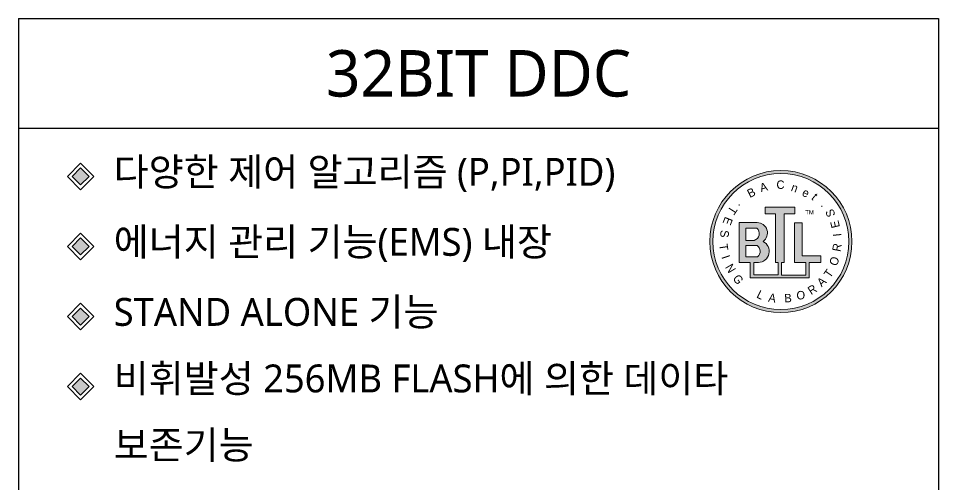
# Model space of a CAD drawing. Header units: millimetres. Extents: x -86 to 11742, y 5229 to 11464.
# Drawn here: x 1139.9 to 1238.9, y 5531.9 to 5582 of the extents above; entities that cross this region are included whole.
import ezdxf
from ezdxf.enums import TextEntityAlignment as Align

# ---------------------------------------------------------------- set-up
doc = ezdxf.new("R2010")
doc.units = ezdxf.units.MM
doc.header["$LTSCALE"] = 5
doc.layers.add('AUTO', color=7, linetype='CONTINUOUS')
doc.layers.add('BTL-MARK', color=7, linetype='CONTINUOUS', lineweight=0)
doc.styles.add('QQ', font='MALGUN.TTF.TTF')
doc.styles.add('울름도L', font='H2GTRE_0.TTF')

msp = doc.modelspace()

# ---------------------------------------------------------------- hatches: boundary and pattern name
at = {"layer": 'BTL-MARK'}
h = msp.add_hatch(color=256, dxfattribs=at)
edge = h.paths.add_edge_path()
edge.add_ellipse((1221.940658869582, 5558.023919151712), major_axis=(-5.404093722184802, 5.404093722184803), ratio=0.9999999999999566, start_angle=45.00000000000125, end_angle=225.0000000000013)
edge.add_ellipse((1221.940658869582, 5558.023919151712), major_axis=(5.404093722184956, 5.404093722184955), ratio=0.9999999999999126, start_angle=314.9999999999975, end_angle=494.9999999999975)
edge = h.paths.add_edge_path(flags=16)
edge.add_ellipse((1221.940658869582, 5558.023919151712), major_axis=(5.171381552330047, 5.171381552330048), ratio=0.9999999999999016, start_angle=134.9999999999972, end_angle=314.9999999999972, ccw=False)
edge.add_ellipse((1221.940658869582, 5558.023919151712), major_axis=(-5.171381552329834, 5.171381552329833), ratio=0.9999999999999702, start_angle=-134.9999999999991, end_angle=45.00000000000091, ccw=False)
h = msp.add_hatch(color=256, dxfattribs=at)
edge = h.paths.add_edge_path()
edge.add_line((1219.381950476277, 5560.064804882883), (1217.437889013487, 5560.064804882883))
edge.add_line((1217.437889013487, 5560.064804882884), (1217.437889013487, 5555.779591108444))
edge.add_line((1217.437889013487, 5555.779591108443), (1218.62525469575, 5555.779591108443))
edge.add_line((1218.62525469575, 5555.779591108443), (1218.62525469575, 5554.130228723692))
edge.add_line((1218.62525469575, 5554.130228723692), (1224.983102654111, 5554.130228723692))
edge.add_line((1224.983102654111, 5554.130228723692), (1224.983102654111, 5555.779591108443))
edge.add_line((1224.983102654111, 5555.779591108443), (1226.24477976508, 5555.779591108443))
edge.add_line((1226.244779765079, 5555.779591108443), (1226.244779765079, 5556.504060370172))
edge.add_line((1226.244779765079, 5556.504060370173), (1224.216202058727, 5556.504060370173))
edge.add_line((1224.216202058728, 5556.504060370173), (1224.216202058728, 5560.040077839791))
edge.add_line((1224.216202058728, 5560.040077839791), (1223.399825197834, 5560.040077839791))
edge.add_line((1223.399825197834, 5560.040077839791), (1223.399825197834, 5555.779591108444))
edge.add_line((1223.399825197834, 5555.779591108443), (1224.612021422796, 5555.779591108443))
edge.add_line((1224.612021422796, 5555.779591108443), (1224.612021422797, 5554.426956201559))
edge.add_line((1224.612021422796, 5554.426956201558), (1222.014457423094, 5554.426956201558))
edge.add_line((1222.014457423094, 5554.426956201558), (1222.014457423094, 5555.779591108442))
edge.add_line((1222.014457423094, 5555.779591108443), (1222.286581503392, 5555.779591108443))
edge.add_line((1222.286581503392, 5555.779591108443), (1222.286581503392, 5561.00444731569))
edge.add_line((1222.286581503392, 5561.00444731569), (1223.449301462845, 5561.00444731569))
edge.add_line((1223.449301462845, 5561.00444731569), (1223.449301462845, 5561.721543400409))
edge.add_line((1223.449301462845, 5561.721543400408), (1220.258008417536, 5561.721543400408))
edge.add_line((1220.258008417536, 5561.721543400408), (1220.258008417536, 5561.00444731569))
edge.add_line((1220.258008417536, 5561.00444731569), (1221.371252111979, 5561.00444731569))
edge.add_line((1221.371252111979, 5561.00444731569), (1221.371252111979, 5555.779591108444))
edge.add_line((1221.371252111979, 5555.779591108443), (1221.643376191779, 5555.779591108443))
edge.add_line((1221.643376191779, 5555.779591108443), (1221.643376191779, 5554.451686200913))
edge.add_line((1221.643376191779, 5554.451686200913), (1219.02107405982, 5554.451686200913))
edge.add_line((1219.02107405982, 5554.451686200913), (1219.02107405982, 5555.779591108443))
edge.add_line((1219.02107405982, 5555.779591108443), (1219.515845954907, 5555.779591108443))
edge.add_ellipse((1219.496416339555, 5556.968684041014), major_axis=(-0.8409279149228324, 0.8409279149228324), ratio=0.999999999999963, start_angle=135.936121869029, end_angle=288.9483847638007)
edge.add_ellipse((1219.381950476277, 5558.950973738027), major_axis=(-0.7875975567254684, 0.7875975567254688), ratio=0.9999999999995811, start_angle=169.8679116102713, end_angle=314.9999999999578)
edge = h.paths.add_edge_path(flags=16)
edge.add_line((1219.055454060927, 5558.150736732747), (1218.158175783008, 5558.150736732747))
edge.add_line((1218.158175783008, 5558.150736732747), (1218.158175783008, 5559.474725401287))
edge.add_line((1218.158175783008, 5559.474725401287), (1219.339240223752, 5559.474725401287))
edge.add_ellipse((1218.862334588892, 5558.884538272599), major_axis=(-0.5365444211661521, 0.5365444211661521), ratio=0.9999999999997764, start_angle=149.7445708258234, end_angle=276.05976631931105, ccw=False)
edge = h.paths.add_edge_path(flags=16)
edge.add_ellipse((1218.954001158451, 5556.977264309435), major_axis=(-0.5322117093766273, 0.5322117093766269), ratio=0.999999999999959, start_angle=174.9814371628197, end_angle=279.5958479261388, ccw=False)
edge.add_line((1219.437615510016, 5556.40053580669), (1218.158175783008, 5556.40053580669))
edge.add_line((1218.158175783008, 5556.40053580669), (1218.158175783008, 5557.590747627692))
edge.add_line((1218.158175783008, 5557.590747627692), (1219.39004797348, 5557.590747627692))

# ---------------------------------------------------------------- linework, layer by layer
at = {"layer": 'AUTO'}
for p, q in [((1139.924743761211, 5582.032701879039), (1139.924743761211, 5477.224239379235)), ((1139.924743761211, 5582.032701879039), (1238.903452960424, 5582.032701879039)), ((1238.903452960424, 5582.032701879039), (1238.903452960424, 5477.224239379235)), ((1139.924743761211, 5570.213490024293), (1238.903452960424, 5570.213490024293))]:
    msp.add_line(p, q, dxfattribs=at)
at = {"layer": 'AUTO', "color": 6}
for p, q in [((1146.615792139121, 5566.45610397274), (1145.187860112281, 5565.028171945898)), ((1146.617379719583, 5565.945221438775), (1145.703503222406, 5565.031344941597)), ((1148.043724165962, 5565.028171945898), (1146.615792139121, 5566.45610397274)), ((1147.531256216761, 5565.031344941597), (1146.617379719583, 5565.945221438775)), ((1145.187860112281, 5565.028171945898), (1146.615792139121, 5563.600239919058)), ((1145.703503222406, 5565.031344941597), (1146.617379719583, 5564.11746844442)), ((1146.615792139121, 5563.600239919058), (1148.043724165962, 5565.028171945898)), ((1146.617379719583, 5564.11746844442), (1147.531256216761, 5565.031344941597)), ((1146.615792139121, 5558.92221574444), (1145.187860112281, 5557.494283717599)), ((1148.043724165962, 5557.494283717599), (1146.615792139121, 5558.92221574444)), ((1146.617379719583, 5558.411333210475), (1145.703503222406, 5557.497456713298)), ((1147.531256216761, 5557.497456713298), (1146.617379719583, 5558.411333210475)), ((1145.187860112281, 5557.494283717599), (1146.615792139121, 5556.066351690759)), ((1145.703503222406, 5557.497456713298), (1146.617379719583, 5556.583580216118)), ((1146.615792139121, 5556.066351690759), (1148.043724165962, 5557.494283717599)), ((1146.617379719583, 5556.583580216118), (1147.531256216761, 5557.497456713298)), ((1146.615792139121, 5551.388327516141), (1145.187860112281, 5549.960395489299)), ((1146.617379719583, 5550.877444982176), (1145.703503222406, 5549.963568484998)), ((1148.043724165962, 5549.960395489299), (1146.615792139121, 5551.388327516141)), ((1147.531256216761, 5549.963568484998), (1146.617379719583, 5550.877444982176)), ((1145.187860112281, 5549.960395489299), (1146.615792139121, 5548.532463462459)), ((1145.703503222406, 5549.963568484998), (1146.617379719583, 5549.049691987819)), ((1146.615792139121, 5548.532463462459), (1148.043724165962, 5549.960395489299)), ((1146.617379719583, 5549.049691987819), (1147.531256216761, 5549.963568484998)), ((1146.615792139121, 5543.854439287841), (1145.187860112281, 5542.426507261)), ((1148.043724165962, 5542.426507261), (1146.615792139121, 5543.854439287841)), ((1146.617379719583, 5543.343556753876), (1145.703503222406, 5542.429680256697)), ((1147.531256216761, 5542.429680256697), (1146.617379719583, 5543.343556753876)), ((1145.187860112281, 5542.426507261), (1146.615792139121, 5540.99857523416)), ((1145.703503222406, 5542.429680256697), (1146.617379719583, 5541.515803759519)), ((1146.615792139121, 5540.99857523416), (1148.043724165962, 5542.426507261)), ((1146.617379719583, 5541.515803759519), (1147.531256216761, 5542.429680256697))]:
    msp.add_line(p, q, dxfattribs=at)
for points in [[(1146.617379719583, 5565.945221438775), (1147.531256216761, 5565.031344941597), (1145.703503222406, 5565.031344941597), (1146.617379719583, 5564.11746844442)], [(1146.617379719583, 5558.411333210475), (1147.531256216761, 5557.497456713298), (1145.703503222406, 5557.497456713298), (1146.617379719583, 5556.583580216118)], [(1146.617379719583, 5550.877444982176), (1147.531256216761, 5549.963568484996), (1145.703503222406, 5549.963568484996), (1146.617379719583, 5549.049691987819)], [(1146.617379719583, 5543.343556753876), (1147.531256216761, 5542.429680256697), (1145.703503222406, 5542.429680256697), (1146.617379719583, 5541.515803759519)]]:
    msp.add_solid(points, dxfattribs=at)
at = {"layer": 'BTL-MARK'}
for p, q in [((1223.449301462845, 5561.721543400408), (1220.258008417536, 5561.721543400408)), ((1220.258008417536, 5561.721543400408), (1220.258008417536, 5561.00444731569)), ((1223.449301462845, 5561.00444731569), (1223.449301462845, 5561.721543400408)), ((1220.258008417536, 5561.00444731569), (1221.371252111979, 5561.00444731569)), ((1221.371252111979, 5561.00444731569), (1221.371252111979, 5555.779591108443)), ((1222.286581503392, 5555.779591108443), (1222.286581503392, 5561.00444731569)), ((1222.286581503392, 5561.00444731569), (1223.449301462845, 5561.00444731569)), ((1217.437889013487, 5560.064804882883), (1217.437889013487, 5555.779591108443)), ((1219.381950476277, 5560.064804882883), (1217.437889013487, 5560.064804882883)), ((1224.216202058728, 5560.040077839791), (1223.399825197834, 5560.040077839791)), ((1223.399825197834, 5560.040077839791), (1223.399825197834, 5555.779591108443)), ((1224.216202058728, 5556.504060370173), (1224.216202058728, 5560.040077839791)), ((1218.158175783008, 5558.150736732747), (1218.158175783008, 5559.474725401287)), ((1219.339240223752, 5559.474725401287), (1218.158175783008, 5559.474725401287)), ((1219.055454060927, 5558.150736732747), (1218.158175783008, 5558.150736732747)), ((1218.158175783008, 5556.40053580669), (1218.158175783008, 5557.590747627692)), ((1219.390047973479, 5557.590747627692), (1218.158175783008, 5557.590747627692)), ((1217.437889013487, 5555.779591108443), (1218.62525469575, 5555.779591108443)), ((1219.437615510016, 5556.40053580669), (1218.158175783008, 5556.40053580669)), ((1218.62525469575, 5555.779591108443), (1218.62525469575, 5554.130228723692)), ((1219.02107405982, 5554.451686200913), (1219.02107405982, 5555.779591108443)), ((1219.02107405982, 5555.779591108443), (1219.515845954907, 5555.779591108443)), ((1221.371252111979, 5555.779591108443), (1221.643376191779, 5555.779591108443)), ((1221.643376191779, 5555.779591108443), (1221.643376191779, 5554.451686200913)), ((1222.014457423094, 5554.426956201558), (1222.014457423094, 5555.779591108443)), ((1222.014457423094, 5555.779591108443), (1222.286581503392, 5555.779591108443)), ((1223.399825197834, 5555.779591108443), (1224.612021422796, 5555.779591108443)), ((1226.244779765079, 5556.504060370173), (1224.216202058728, 5556.504060370173)), ((1224.612021422796, 5555.779591108443), (1224.612021422796, 5554.426956201558)), ((1224.983102654111, 5554.130228723692), (1224.983102654111, 5555.779591108443)), ((1224.983102654111, 5555.779591108443), (1226.244779765079, 5555.779591108443)), ((1226.244779765079, 5555.779591108443), (1226.244779765079, 5556.504060370173)), ((1218.62525469575, 5554.130228723692), (1224.983102654111, 5554.130228723692)), ((1221.643376191779, 5554.451686200913), (1219.02107405982, 5554.451686200913)), ((1224.612021422796, 5554.426956201558), (1222.014457423094, 5554.426956201558))]:
    msp.add_line(p, q, dxfattribs=at)
for radius in [7.642542644924629, 7.313437937726918]:
    msp.add_circle((1221.940658869582, 5558.023919151712), radius, dxfattribs=at)
for centre, radius, start, end in [((1219.381950476277, 5558.950973738027), 1.113831147968799, 304.8679116102321, 90), ((1218.862334588892, 5558.884538272599), 0.7587883982885267, 284.7445708258023, 51.05976631931198), ((1219.496416339554, 5556.968684041014), 1.189251663923253, 270.9361218690361, 63.94838476379918), ((1218.954001158451, 5556.977264309435), 0.7526610185055522, 309.9814371627982, 54.59584792613444)]:
    msp.add_arc(centre, radius, start, end, dxfattribs=at)

# ---------------------------------------------------------------- texts
at = {"layer": 'AUTO', "ltscale": 2000, "style": 'QQ'}
msp.add_text('32BIT DDC', height=5, dxfattribs=at).set_placement((1189.414098360818, 5576.123095951665), align=Align.MIDDLE_CENTER)
at = {"layer": 'AUTO', "color": 2, "style": 'QQ'}
for s, p in [('다양한 제어 알고리즘 (P,PI,PID)', (1150.175393049226, 5564.028672010976)), ('에너지 관리 기능(EMS) 내장', (1150.175393049226, 5556.494783782677)), ('STAND ALONE 기능', (1150.175393049226, 5548.960895554377)), ('비휘발성 256MB FLASH에 의한 데이타 ', (1150.175393049226, 5541.803701737492)), ('보존기능', (1150.175393049226, 5534.646507920608))]:
    msp.add_text(s, height=3, dxfattribs=at).set_placement(p)
at = {"layer": 'BTL-MARK', "style": '울름도L', "width": 1.00000000279385}
for s, height, p in [('C', 0.9123463382241186, (1221.896715684627, 5564.147144109065)), ('.', 0.9123463382241186, (1217.467047954781, 5562.333688399296)), ('.', 0.9123463382241186, (1226.336441754452, 5562.196395487501)), ('TM', 0.4561731691120593, (1225.024361017645, 5561.186440702731)), ('O', 0.9123463382241186, (1224.080111186955, 5552.259829507759))]:
    msp.add_text(s, height=height, dxfattribs=at).set_placement(p, align=Align.MIDDLE)
at = {"layer": 'BTL-MARK', "style": '울름도L'}
for s, height, rotation, oblique, width, p in [('B', 0.9123463387340758, 26.55721317261799, 359.9999998720065, 1.000000001676708, (1218.758874481372, 5563.293976531202)), ('A', 0.9123463384032708, 15.34874335146579, 359.9999999183122, 1.000000002401765, (1220.074498169507, 5563.890578299997)), ('n', 0.9123463385284344, 339.7848027959848, 1.038203922831826e-07, 1.000000002126628, (1223.42663506737, 5563.817916176311)), ('e', 0.9123463387365032, 333.3645820139297, 1.283054462675182e-07, 1.000000001670646, (1224.626859352857, 5563.267685091718)), ('T', 0.9123463400054086, 236.721549619605, 359.9999998531122, 0.999999998888642, (1216.727006693683, 5561.379821538301)), ('E', 0.9123463404321348, 248.5510728400353, 359.9999998910441, 0.9999999979539181, (1216.228760273539, 5560.231751717996)), ('S', 0.9123463404477996, 110.9332494326831, 1.068321600844271e-07, 0.9999999979192404, (1227.259424816695, 5561.076762996661)), ('E', 0.9123463406326966, 103.5764344650392, 7.303833403844055e-08, 0.9999999975139006, (1227.764296883015, 5559.884056087112)), ('S', 0.9123463407652165, 266.8185962909327, 359.9999999822169, 0.9999999972231388, (1215.885933183161, 5558.857775843488)), ('I', 0.9123463407451131, 96.01188409713575, 3.332915972924345e-08, 0.999999997267148, (1227.99642866939, 5558.743671957238)), ('T', 0.9123463407176351, 278.4841209380667, 4.67009630966686e-08, 0.9999999973279375, (1215.791764725248, 5557.421683480867)), ('R', 0.912346340686554, 79.37990193443406, 359.9999999420128, 0.9999999973961294, (1227.968426200999, 5557.398435453499)), ('I', 0.9123463405093337, 288.7654118936796, 9.751423668546977e-08, 0.9999999977841797, (1216.022774876589, 5556.3709637313)), ('O', 0.9123463404442133, 68.95385183426401, 359.999999892656, 0.9999999979263595, (1227.683738083137, 5555.925904586979)), ('N', 0.9123463400893138, 301.1951274088475, 1.418347039816581e-07, 0.9999999987055901, (1216.527255511447, 5555.145530623879)), ('L', 0.912346338698139, 334.4497610586213, 1.246137593113872e-07, 1.000000001754374, (1219.749240084358, 5552.300888952808)), ('R', 0.912346338958692, 32.46706972646415, 359.9999998550216, 1.000000001183886, (1225.316507406413, 5552.869377345181)), ('A', 0.9123463382897186, 350.7314032112338, 5.087370524847756e-08, 1.000000002649464, (1221.01045116025, 5551.970695972244)), ('B', 0.9123463382306629, 2.934324615823264, 359.9999999836334, 1.000000002779319, (1222.707360094186, 5551.948377349438))]:
    msp.add_text(s, height=height, rotation=rotation, dxfattribs=dict(at, oblique=oblique, width=width)).set_placement(p, align=Align.MIDDLE)
for s, height, rotation, oblique, p in [('t', 0.91234633941007, 316.9878524266241, 1.597013721266194e-07, (1225.575334811535, 5562.870645040995)), ('T', 0.9123463399378675, 55.07868045949545, 359.9999998497435, (1227.075628895929, 5554.596149998149)), ('G', 0.9123463398148994, 307.8092741004181, 1.550729145094465e-07, (1217.349867499762, 5553.95335977578)), ('A', 0.9123463393572032, 41.81505947927914, 359.9999998409131, (1226.315496167747, 5553.703367028507))]:
    msp.add_text(s, height=height, rotation=rotation, dxfattribs=dict(at, oblique=oblique)).set_placement(p, align=Align.MIDDLE)

doc.saveas('drawing.dxf')
